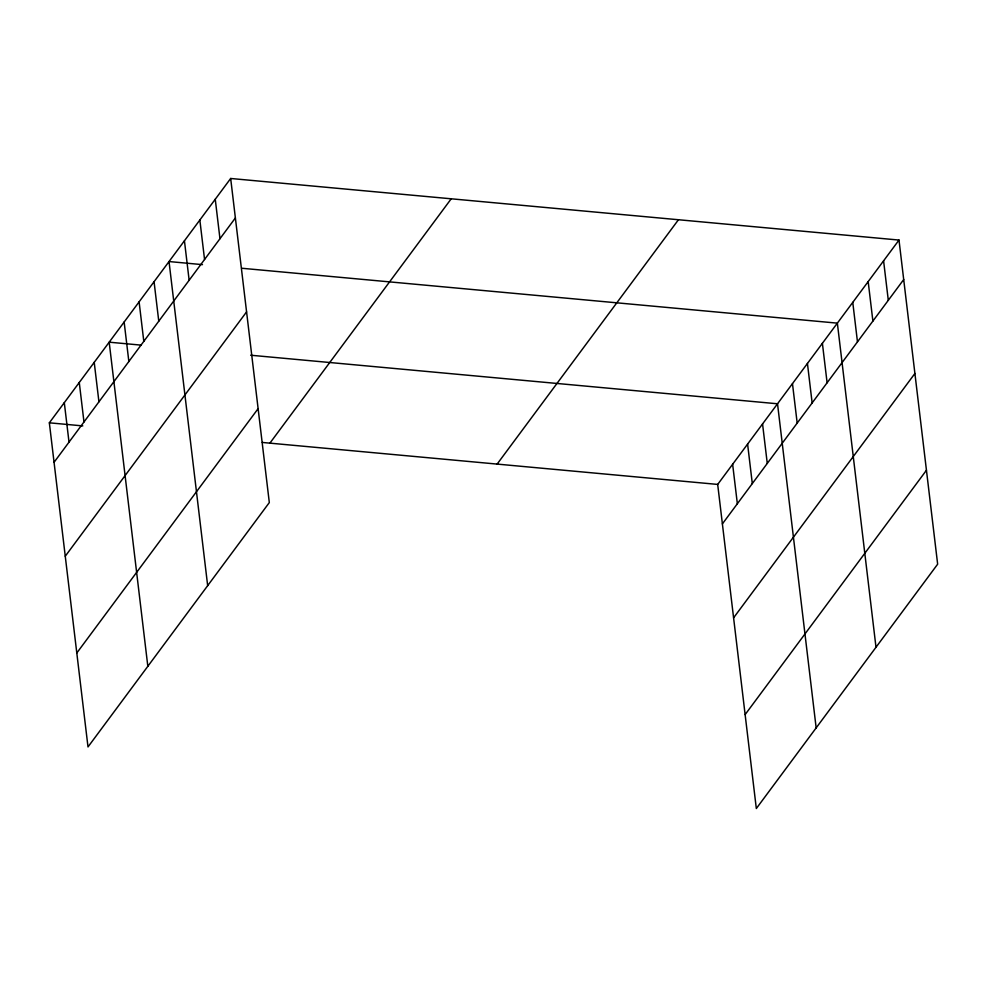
<?xml version="1.0" encoding="UTF-8"?>
<svg xmlns="http://www.w3.org/2000/svg" width="987" height="987" viewBox="0 0 987 987"><rect width="100%" height="100%" fill="white"/><g stroke="black" fill="none" stroke-linecap="round" stroke-linejoin="round"><path stroke-width="1.48" d="M230.674 178.474L269.315 502.58L88.003 746.937L49.35 422.818L230.674 178.474L898.997 240.063L937.65 564.182L756.326 808.526L717.685 484.42L898.997 240.063M54.063 462.298L235.375 217.954M65.253 556.224L246.577 311.88M76.801 652.999L258.113 408.655M269.895 443.151L451.219 198.794M497.127 464.087L678.451 219.743M722.385 523.9L903.71 279.543M733.588 617.825L914.912 373.468M745.123 714.6L926.448 470.244M202.483 264.639L169.024 261.555L207.665 585.661M242.037 268.279L837.358 323.144L876 647.262M141.129 345.129L109.187 342.181L147.828 666.299M250.636 355.221L777.522 403.782L816.163 727.9M49.35 422.818L82.809 425.903M262.295 442.447L717.685 484.42M883.587 260.839L888.3 300.307M868.178 281.603L872.89 321.083M852.768 302.38L857.469 341.847M822.393 343.303L827.106 382.783M807.44 363.463L812.141 402.943M792.475 383.622L797.188 423.102M762.556 423.941L767.269 463.421M747.603 444.101L752.304 483.581M732.638 464.26L737.351 503.74M215.252 199.238L219.965 238.718M199.843 220.015L204.556 259.482M184.433 240.779L189.146 280.259M154.058 281.702L158.771 321.182M139.105 301.862L143.806 341.342M124.14 322.021L128.853 361.501M94.221 362.34L98.934 401.82M79.268 382.5L83.981 421.98M64.303 402.659L69.016 442.139"/></g></svg>
